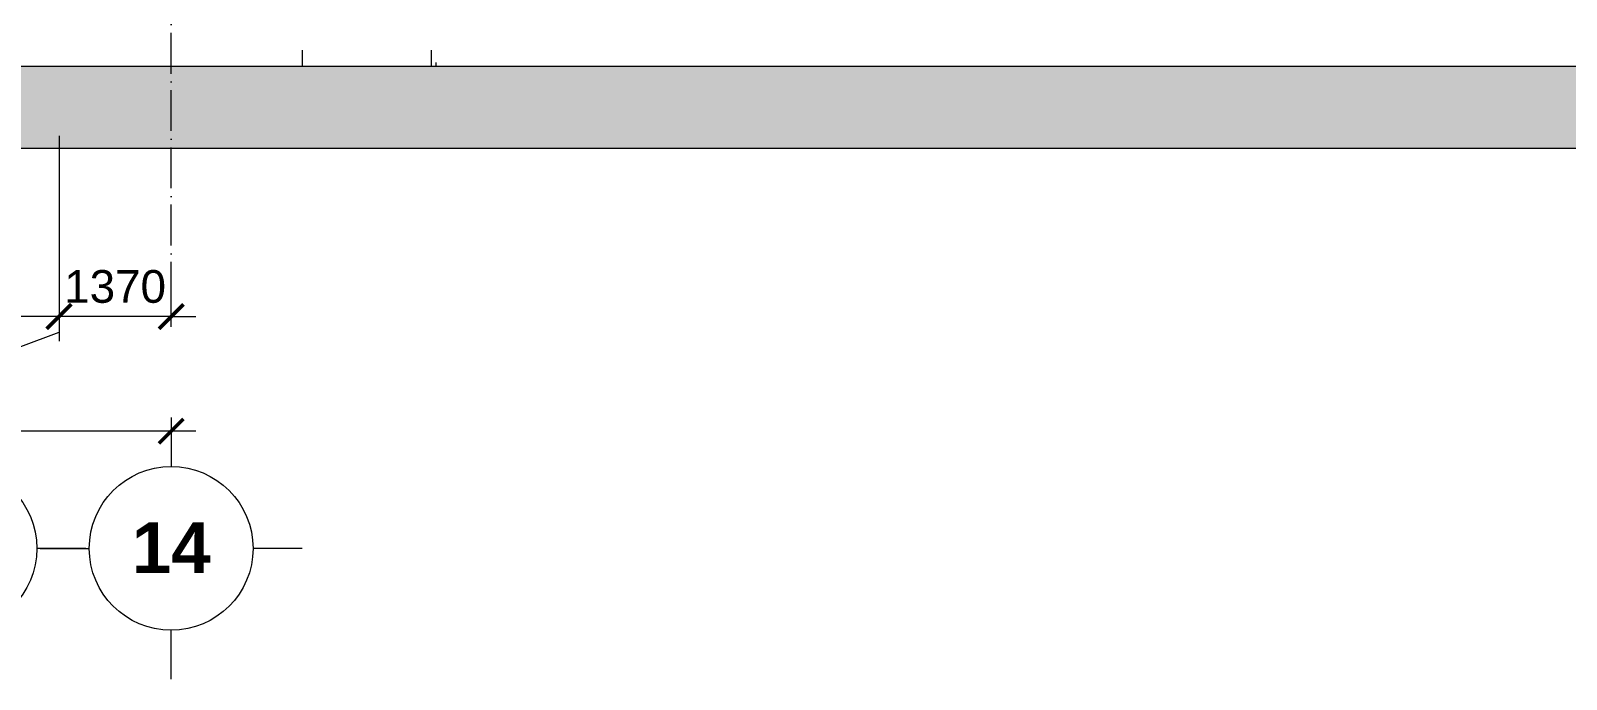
# Model space of a CAD drawing. Header units: millimetres. Extents: x -12680 to 112808, y -16580 to 93550.
# Drawn here: x 39286 to 58033, y -16039 to -8113 of the extents above; entities that cross this region are included whole.
import ezdxf

# ---------------------------------------------------------------- set-up
doc = ezdxf.new("R2010")
doc.units = ezdxf.units.MM
doc.linetypes.add('Grid Line', pattern=[14, 10, -2, 0, -2])
for name, color, linetype, lineweight in [('DIM', 1, 'Continuous', 5), ('KH', 6, 'Continuous', 5), ('NET CAT', 3, 'Continuous', 5), ('NET-CAT', 3, 'Continuous', 9), ('NET-THAY', 2, 'Continuous', 15), ('TRUC', 225, 'Continuous', 5)]:
    doc.layers.add(name, color=color, linetype=linetype, lineweight=lineweight)
doc.styles.add('Arial_B', font='arialbd_1.ttf', dxfattribs={"height": 619.047619})
doc.styles.add('TA1', font='arial_1.ttf')
doc.dimstyles.new('D_200_KTx2', dxfattribs={"dimtxt": 400, "dimasz": 300, "dimexe": 300, "dimexo": 300, "dimgap": 160, "dimtad": 1, "dimdec": 0, "dimzin": 9, "dimtxsty": 'TA1', "dimblk": 'ARCHTICK', "dimcen": 1, "dimdle": 300, "dimclrd": 256, "dimclre": 256, "dimclrt": 7, "dimadec": 0, "dimazin": 0, "dimtfac": 1, "dimtdec": 0, "dimtix": 1, "dimtmove": 1, "dimatfit": 3, "dimldrblk": 'ARCHTICK', "dimfxl": 0, "dimtolj": 1, "dimtzin": 0, "dimlwd": -1, "dimlwe": -1, "dimarcsym": 0})

# ---------------------------------------------------------------- blocks, each defined once
blk = doc.blocks.new('ALC1807-ASCENT PLAZA-TANG 1_2_rvt-1-MẶT CẮT B-B')
at = {"layer": 'NET CAT'}
h = blk.add_hatch(dxfattribs=at)
h.set_pattern_fill('AR-HBONE', color=134, scale=2.5, style=0)
h.paths.add_polyline_path([(53616, -9550), (105178, -9550), (105178, -8550), (-12679, -8550), (-12679, -9550), (46250, -9550)], flags=0)
at = {"layer": 'NET-CAT', "lineweight": 15}
for p, q in [((103822, -8550), (-11354, -8550)), ((-12679, -9550), (105178, -9550))]:
    blk.add_line(p, q, dxfattribs=at)
at = {"layer": 'NET-THAY', "color": 250, "lineweight": 9}
for p, q in [((42599, -8350), (42599, -8550)), ((44176, -8350), (44176, -8550))]:
    blk.add_line(p, q, dxfattribs=at)
blk = doc.blocks.new('Grid - FamilyAL-KH TRUC-1020318-MẶT CẮT B-B')
at = {"layer": 'KH'}
for p, q in [((-5285, -11639), (-5285, -12239)), ((-6885, -13239), (-6285, -13239)), ((-3685, -13239), (-4285, -13239)), ((-5285, -14839), (-5285, -14239))]:
    blk.add_line(p, q, dxfattribs=at)
blk.add_circle((-5285, -13239), 1000, dxfattribs=at)
blk = doc.blocks.new('_ARCHTICK')
at = {"color": 0, "linetype": 'ByBlock', "const_width": 0.15}
blk.add_lwpolyline([(-0.5, -0.5), (0.5, 0.5)], dxfattribs=at)
blk = doc.blocks.new('DIMBLOCK32-MẶT CẮT B-B')
at = {"layer": 'Defpoints', "color": 0, "transparency": 16777216}
for p in [(39631, -9099), (39631, -11606), (41001, -12030)]:
    blk.add_point(p, dxfattribs=at)
at = {"layer": 'DIM', "transparency": 16777216}
for p, q in [((39631, -9399), (39631, -11906)), ((41001, -11730), (41001, -11306)), ((39631, -11606), (39331, -11606)), ((41001, -11606), (39631, -11606)), ((41001, -11606), (41301, -11606))]:
    blk.add_line(p, q, dxfattribs=at)
at = {"layer": 'DIM', "transparency": 16777216, "xscale": 300, "yscale": 300, "zscale": 300}
blk.add_blockref('_ARCHTICK', (39631, -11606), dxfattribs=at)
at = {"layer": 'DIM', "transparency": 16777216, "xscale": 300, "yscale": 300, "zscale": 300, "rotation": 180}
blk.add_blockref('_ARCHTICK', (41001, -11606), dxfattribs=at)
at = {"layer": 'DIM', "color": 7, "transparency": 16777216, "insert": (40316, -11241), "char_height": 400, "attachment_point": 5, "style": 'TA1'}
blk.add_mtext('\\A1;1370', dxfattribs=at)
blk = doc.blocks.new('DIMBLOCK33-MẶT CẮT B-B')
at = {"layer": 'Defpoints', "color": 0, "transparency": 16777216}
for p in [(39631, -9099), (32401, -11606), (32401, -12030)]:
    blk.add_point(p, dxfattribs=at)
at = {"layer": 'DIM', "transparency": 16777216}
for p, q in [((39631, -9399), (39631, -11906)), ((32401, -11730), (32401, -11306)), ((39931, -11606), (32101, -11606))]:
    blk.add_line(p, q, dxfattribs=at)
at = {"layer": 'DIM', "transparency": 16777216, "xscale": 300, "yscale": 300, "zscale": 300, "rotation": 180}
blk.add_blockref('_ARCHTICK', (32401, -11606), dxfattribs=at)
at = {"layer": 'DIM', "transparency": 16777216, "xscale": 300, "yscale": 300, "zscale": 300}
blk.add_blockref('_ARCHTICK', (39631, -11606), dxfattribs=at)
at = {"layer": 'DIM', "color": 7, "transparency": 16777216, "insert": (36016, -11241), "char_height": 400, "attachment_point": 5, "style": 'TA1'}
blk.add_mtext('\\A1;7230', dxfattribs=at)
blk = doc.blocks.new('DIMBLOCK47-MẶT CẮT B-B')
at = {"layer": 'Defpoints', "color": 0, "transparency": 16777216}
for p in [(-8499, -12639), (41001, -12639), (-8499, -13006)]:
    blk.add_point(p, dxfattribs=at)
at = {"layer": 'DIM', "transparency": 16777216}
for p, q in [((41301, -13006), (-8799, -13006)), ((-8499, -12939), (-8499, -13306)), ((41001, -12939), (41001, -13306))]:
    blk.add_line(p, q, dxfattribs=at)
at = {"layer": 'DIM', "transparency": 16777216, "xscale": 300, "yscale": 300, "zscale": 300, "rotation": 180}
blk.add_blockref('_ARCHTICK', (-8499, -13006), dxfattribs=at)
at = {"layer": 'DIM', "transparency": 16777216, "xscale": 300, "yscale": 300, "zscale": 300}
blk.add_blockref('_ARCHTICK', (41001, -13006), dxfattribs=at)
at = {"layer": 'DIM', "color": 7, "transparency": 16777216, "insert": (16251, -12641), "char_height": 400, "attachment_point": 5, "style": 'TA1'}
blk.add_mtext('\\A1;49500', dxfattribs=at)

msp = doc.modelspace()

# ---------------------------------------------------------------- linework, layer by layer
at = {"layer": 'NET CAT'}
msp.add_line((40990.5, -8550), (38640.5, -8550), dxfattribs=at)
at = {"layer": 'NET-THAY'}
msp.add_line((44232.1, -8500), (44232.1, -8550), dxfattribs=at)
at = {"layer": 'TRUC', "linetype": 'Grid Line', "ltscale": 50}
for p, q in [((41000.5, -11438.8), (41000.5, 91838.4)), ((39630.5, -11799.6), (38360.5, -12273.2))]:
    msp.add_line(p, q, dxfattribs=at)

# ---------------------------------------------------------------- block references
at = {"lineweight": 5}
msp.add_blockref('ALC1807-ASCENT PLAZA-TANG 1_2_rvt-1-MẶT CẮT B-B', (0, 0), dxfattribs=at)
at = {"layer": 'KH'}
for p in [(43645.4, -1200), (46285.4, -1200)]:
    msp.add_blockref('Grid - FamilyAL-KH TRUC-1020318-MẶT CẮT B-B', p, dxfattribs=at)

# ---------------------------------------------------------------- texts
at = {"layer": 'KH', "insert": (41000.3, -14121.3), "char_height": 619.05, "width": 1116.488, "attachment_point": 2, "line_spacing_factor": 0.941778, "style": 'Arial_B'}
msp.add_mtext('14', dxfattribs=at)

# ---------------------------------------------------------------- dimensions: what is measured, and where the dimension line sits
at = {"layer": 'DIM'}
for base, p1, p2, picture, middle in [((32400.5, -11605.5), (39630.5, -9098.8), (32400.5, -12029.8), 'DIMBLOCK33-MẶT CẮT B-B', (36015.5, -11241.2)), ((39630.5, -11605.5), (41000.5, -12029.8), (39630.5, -9098.8), 'DIMBLOCK32-MẶT CẮT B-B', (40315.5, -11241.2)), ((-8499.5, -13005.5), (41000.5, -12638.8), (-8499.5, -12638.8), 'DIMBLOCK47-MẶT CẮT B-B', (16250.5, -12641.3))]:
    dim = msp.add_linear_dim(base=base, p1=p1, p2=p2, dimstyle='D_200_KTx2', dxfattribs=at)
    dim.commit()
    dim.dimension.update_dxf_attribs({"geometry": picture, "text_midpoint": middle})

doc.saveas('drawing.dxf')
